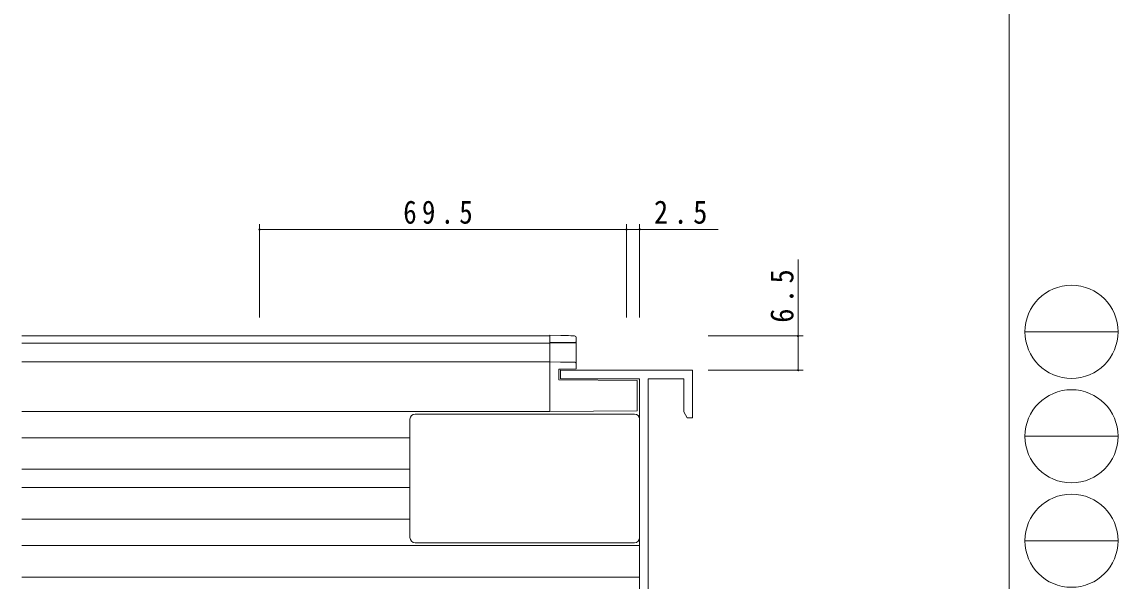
# Model space of a CAD drawing. Units: millimetres on the paper. Extents: x -397 to 397, y -282 to 282.
# Drawn here: x 189.1 to 396.7, y -105.9 to 0 of the extents above; entities that cross this region are included whole.
import ezdxf

# ---------------------------------------------------------------- set-up
doc = ezdxf.new("R2010")
doc.units = ezdxf.units.MM
for name, color, linetype, lineweight in [('0-1_YKK_ZWAK', 7, 'Continuous', 18), ('0-3_YKK_11', 7, 'Continuous', 18), ('0-4_YKK_12', 2, 'Continuous', 18), ('0-5_YKK_13', 4, 'Continuous', 18), ('0-6_YKK_D', 6, 'Continuous', 18)]:
    doc.layers.add(name, color=color, linetype=linetype, lineweight=lineweight)
doc.styles.add('ＭＳ ゴシック', font='')
doc.styles.get('ＭＳ ゴシック').set_extended_font_data('MS Gothic')

msp = doc.modelspace()

# ---------------------------------------------------------------- linework, layer by layer
at = {"layer": '0-1_YKK_ZWAK'}
for p, q in [((376.092, 279.312), (376.092, -245.688)), ((379.068, -58.704), (396.708, -58.704)), ((379.068, -78.5), (396.708, -78.5)), ((379.068, -98.296), (396.708, -98.296))]:
    msp.add_line(p, q, dxfattribs=at)
for centre in [(387.888, -58.704), (387.888, -78.5), (387.888, -98.296)]:
    msp.add_circle(centre, 8.82, dxfattribs=at)
at = {"layer": '0-3_YKK_11'}
for p, q in [((291.092, -65.99), (291.092, -67.62)), ((316.092, -65.99), (291.092, -65.99)), ((316.092, -74.99), (316.092, -65.99)), ((291.092, -67.62), (306.092, -67.62)), ((306.092, -67.62), (306.092, -117.49)), ((307.722, -67.62), (314.462, -67.62)), ((307.722, -134.36), (307.722, -67.62)), ((314.462, -67.62), (314.462, -73.899)), ((314.462, -73.899), (315.092, -74.99)), ((315.092, -74.99), (316.092, -74.99))]:
    msp.add_line(p, q, dxfattribs=at)
at = {"layer": '0-4_YKK_12'}
for p, q in [((189.092, -59.49), (289.092, -59.49)), ((289.092, -59.49), (289.092, -73.79)), ((289.092, -60.89), (189.092, -60.89)), ((189.092, -64.39), (289.092, -64.39)), ((189.092, -73.79), (289.092, -73.79)), ((189.092, -78.79), (262.592, -78.79)), ((189.092, -84.744), (262.592, -84.744)), ((189.092, -88.237), (262.592, -88.237)), ((189.092, -94.19), (262.592, -94.19)), ((189.092, -99.19), (306.092, -99.19)), ((189.092, -105.19), (306.092, -105.19))]:
    msp.add_line(p, q, dxfattribs=at)
at = {"layer": '0-5_YKK_13'}
for p, q in [((289.096, -59.363), (289.096, -59.663)), ((291.149, -59.399), (289.096, -59.363)), ((289.096, -60.463), (289.096, -59.663)), ((291.149, -59.399), (291.669, -59.41)), ((291.669, -59.41), (292.168, -59.421)), ((292.168, -59.421), (292.627, -59.433)), ((292.627, -59.433), (293.028, -59.446)), ((293.028, -59.446), (293.357, -59.459)), ((293.357, -59.459), (293.601, -59.472)), ((293.601, -59.472), (293.751, -59.483)), ((293.777, -59.485), (293.896, -59.509)), ((293.896, -59.509), (294.033, -59.609)), ((294.033, -59.609), (294.096, -59.793)), ((294.096, -60.429), (294.096, -59.793)), ((289.096, -60.889), (289.096, -60.763)), ((293.801, -60.808), (289.096, -60.889)), ((289.096, -60.889), (289.096, -61.189)), ((289.096, -64.094), (289.096, -61.189)), ((291.149, -60.728), (291.629, -60.72)), ((291.629, -60.72), (292.093, -60.715)), ((292.093, -60.715), (292.524, -60.711)), ((292.524, -60.711), (292.911, -60.709)), ((292.911, -60.709), (293.239, -60.71)), ((293.239, -60.71), (293.499, -60.712)), ((293.499, -60.712), (293.682, -60.717)), ((293.682, -60.717), (293.782, -60.723)), ((293.782, -60.723), (293.801, -60.729)), ((293.859, -60.802), (293.801, -60.808)), ((293.915, -60.785), (293.859, -60.802)), ((293.966, -60.758), (293.915, -60.785)), ((294.01, -60.722), (293.966, -60.758)), ((294.047, -60.678), (294.01, -60.722)), ((294.074, -60.628), (294.047, -60.678)), ((294.091, -60.574), (294.074, -60.628)), ((294.096, -60.519), (294.091, -60.574)), ((294.096, -60.519), (294.096, -60.429)), ((294.096, -64.776), (294.096, -60.519)), ((289.096, -64.094), (289.096, -64.394)), ((289.096, -64.394), (289.096, -64.694)), ((291.125, -64.429), (289.096, -64.394)), ((289.096, -73.194), (289.096, -64.694)), ((290.796, -65.794), (291.122, -65.788)), ((290.796, -67.794), (290.796, -65.794)), ((293.801, -64.476), (291.125, -64.429)), ((290.796, -67.794), (305.596, -67.924)), ((305.596, -73.05), (305.596, -67.924)), ((265.592, -74.29), (263.592, -74.29)), ((303.092, -74.29), (265.592, -74.29)), ((289.096, -73.194), (289.096, -73.794)), ((289.096, -73.794), (305.596, -73.65)), ((305.092, -74.29), (303.092, -74.29)), ((305.596, -73.65), (305.596, -73.05)), ((262.592, -97.69), (262.592, -75.29)), ((306.092, -75.29), (306.092, -97.69)), ((263.592, -98.69), (305.092, -98.69))]:
    msp.add_line(p, q, dxfattribs=at)
for points in [[(289.096, -60.463), (289.096, -60.763), (291.149, -60.728)], [(291.122, -65.788), (294.096, -65.736), (294.096, -64.776)]]:
    msp.add_lwpolyline(points, dxfattribs=at)
for centre, radius, start, end in [((293.796, -60.429), 0.3, 270.99374, 359.99394), ((293.796, -64.776), 0.3, 359.9982, 88.9982), ((263.592, -75.29), 1, 90, 180), ((305.092, -75.29), 1, 0, 90), ((263.592, -97.69), 1, 180, 270), ((305.092, -97.69), 1, 270, 0)]:
    msp.add_arc(centre, radius, start, end, dxfattribs=at)
at = {"layer": '0-6_YKK_D'}
for p, q in [((234.092, -55.99), (234.092, -38.29)), ((303.592, -39.29), (234.092, -39.29)), ((303.592, -55.99), (303.592, -38.29)), ((303.592, -55.99), (303.592, -38.29)), ((303.592, -39.29), (306.092, -39.29)), ((306.092, -55.99), (306.092, -38.29)), ((306.092, -39.29), (320.992, -39.29)), ((336.092, -59.49), (336.092, -44.99)), ((319.092, -59.49), (337.092, -59.49)), ((336.092, -65.99), (336.092, -59.49)), ((319.092, -65.99), (337.092, -65.99))]:
    msp.add_line(p, q, dxfattribs=at)
for centre, start, end in [((234.092, -39.29), 0, 180), ((234.092, -39.29), 180, 0), ((303.592, -39.29), 0, 180), ((303.592, -39.29), 0, 180), ((303.592, -39.29), 180, 0), ((303.592, -39.29), 180, 0), ((306.092, -39.29), 0, 180), ((306.092, -39.29), 180, 0), ((336.092, -59.49), 90, 270), ((336.092, -59.49), 270, 90), ((336.092, -65.99), 90, 270), ((336.092, -65.99), 270, 90)]:
    msp.add_arc(centre, 0.106, start, end, dxfattribs=at)

# ---------------------------------------------------------------- texts
at = {"layer": '0-6_YKK_D', "color": 7, "char_height": 4.399, "attachment_point": 7, "style": 'ＭＳ ゴシック'}
for s, insert in [('\\T1.39;\\W0.85;69.5', (261.322, -38.29)), ('\\T1.38;\\W0.9;2.5', (308.792, -38.29))]:
    msp.add_mtext(s, dxfattribs=dict(at, insert=insert))
at = {"layer": '0-6_YKK_D', "color": 7, "insert": (335.292, -56.99), "char_height": 4.399, "attachment_point": 7, "rotation": 90, "style": 'ＭＳ ゴシック'}
msp.add_mtext('\\T1.38;\\W0.9;6.5', dxfattribs=at)

doc.saveas('drawing.dxf')
